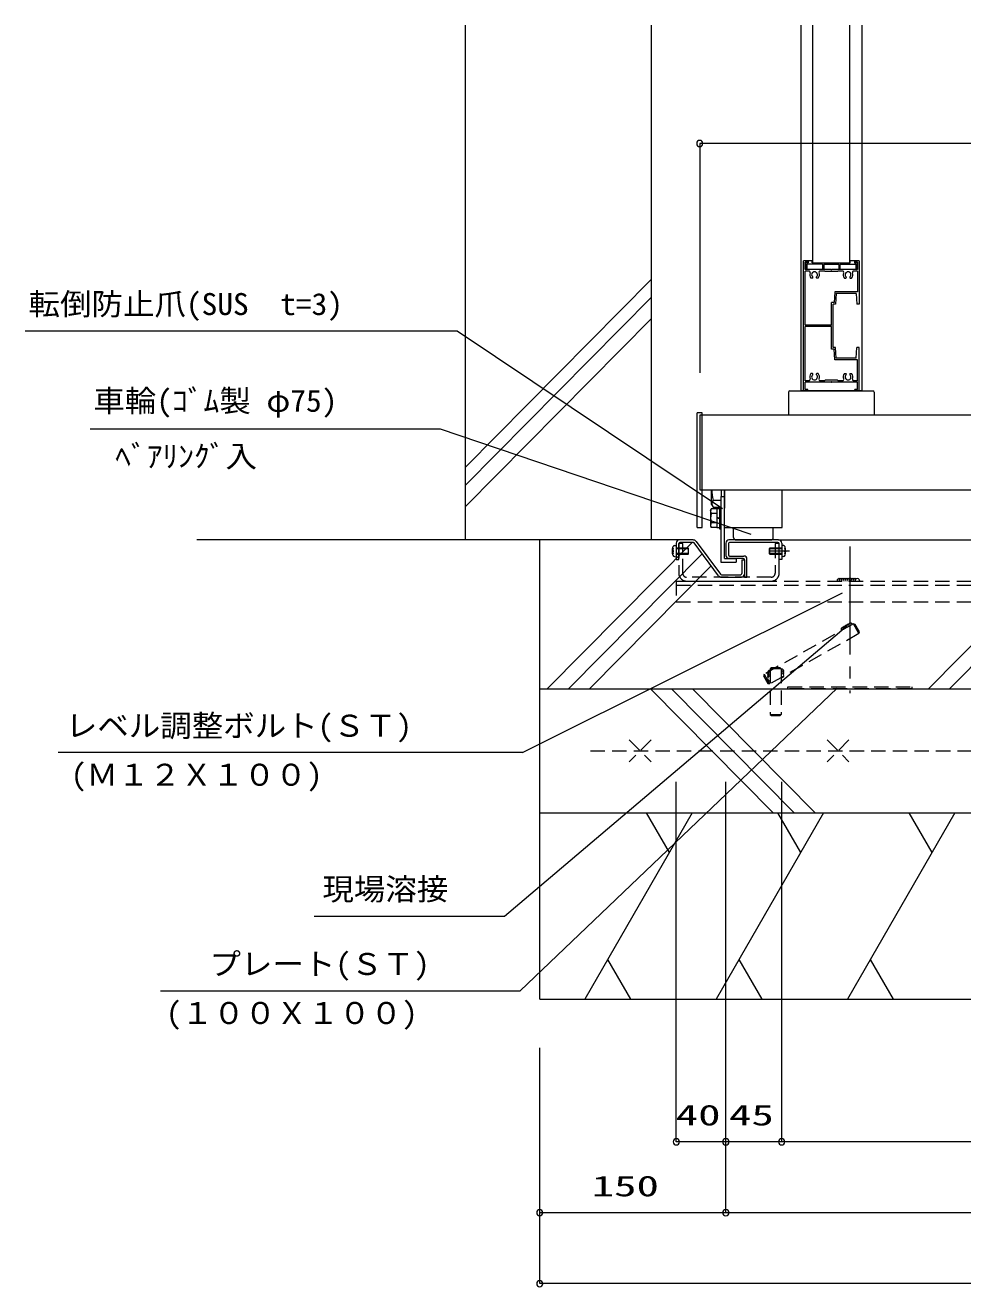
# Model space of a CAD drawing. Units: millimetres, scale not verified, with parts at other scales. Extents: x -41262 to 41888, y -7064 to 7244.
# Drawn here: x 27593 to 29860, y -4463 to -1413 of the extents above; entities that cross this region are included whole.
import ezdxf
from ezdxf.enums import TextEntityAlignment as Align

# ---------------------------------------------------------------- set-up
doc = ezdxf.new("R2010")
doc.units = ezdxf.units.MM
doc.header["$LTSCALE"] = 29
doc.linetypes.add('CHAIN2', pattern=[12, 9, -1, 1, -1])
doc.linetypes.add('DASHED1', pattern=[1.8, 1.2, -0.6])
doc.layers.add('0-0_0', color=7, linetype='Continuous', lineweight=9)
doc.layers.add('0-1_USER1', color=7, linetype='Continuous', lineweight=9)
doc.styles.add('ＭＳ ゴシック', font='')
doc.styles.get('ＭＳ ゴシック').set_extended_font_data('MS Gothic')

msp = doc.modelspace()

# ---------------------------------------------------------------- linework, layer by layer
at = {"layer": '0-0_0'}
for p, q in [((28795.34, -3171.53), (29569.49, -2785.85)), ((28789.75, -3747.66), (29556.35, -3016.02))]:
    msp.add_line(p, q, dxfattribs=at)
at = {"layer": '0-1_USER1'}
for p, q in [((28657.49, -2657.67), (28657.49, -1413.14)), ((29107.49, -2657.67), (29107.49, -1413.14)), ((29468.99, -1413.14), (29468.99, -2297.5)), ((29497.49, -1987.3), (29497.49, -1413.14)), ((29587.49, -1987.3), (29587.49, -1413.14)), ((29615.99, -1413.14), (29615.99, -2297.5)), ((29224.49, -1699.05), (29224.49, -2253.82)), ((30850.49, -1699.05), (29224.49, -1699.05)), ((29474.99, -2297.5), (29474.99, -1982.5)), ((29485.49, -1982.5), (29474.99, -1982.5)), ((29485.49, -1982.5), (29485.49, -1986.4)), ((29598.59, -1982.5), (29588.39, -1982.5)), ((29588.39, -1987.3), (29588.39, -1982.5)), ((29598.59, -1982.5), (29598.59, -1987.3)), ((29609.99, -1982.5), (29599.49, -1982.5)), ((29599.49, -1982.5), (29599.49, -1986.4)), ((29609.99, -1982.5), (29609.99, -2087.5)), ((29478.89, -2003.5), (29478.89, -1986.4)), ((29478.89, -1986.4), (29478.89, -2003.5)), ((29485.49, -1986.4), (29478.89, -1986.4)), ((29541.11, -2003.5), (29478.89, -2003.5)), ((29478.89, -2138.05), (29478.89, -2007.4)), ((29488.4, -2007.4), (29478.89, -2007.4)), ((29479.79, -1987.3), (29479.79, -2001.7)), ((29521.49, -1990.9), (29483.39, -1990.9)), ((29483.39, -1990.9), (29483.39, -2001.7)), ((29496.59, -1987.3), (29588.39, -1987.3)), ((29525.99, -2007.4), (29515.58, -2007.4)), ((29521.49, -1990.9), (29521.49, -2001.4)), ((29560.49, -1991.8), (29524.49, -1991.8)), ((29524.49, -1991.8), (29524.49, -2001.4)), ((29557.49, -2008.9), (29527.49, -2008.9)), ((29606.09, -2003.5), (29543.87, -2003.5)), ((29569.4, -2007.4), (29558.99, -2007.4)), ((29560.49, -1991.8), (29560.49, -2001.4)), ((29563.49, -1990.9), (29601.59, -1990.9)), ((29563.49, -1990.9), (29563.49, -2001.4)), ((29606.09, -2007.4), (29596.58, -2007.4)), ((29598.59, -1987.3), (29605.19, -1987.3)), ((29606.09, -1986.4), (29599.49, -1986.4)), ((29601.59, -1990.9), (29601.59, -2001.7)), ((29605.19, -1987.3), (29605.19, -2001.7)), ((29606.09, -1986.4), (29606.09, -2003.5)), ((29606.09, -1986.4), (29606.09, -2003.5)), ((29606.09, -2007.4), (29606.09, -2058.1)), ((29107.49, -2027.24), (28657.49, -2481.97)), ((29496.74, -2024.5), (29493.35, -2024.5)), ((29497.94, -2022.76), (29497.94, -2023.3)), ((29506.04, -2023.3), (29506.04, -2022.76)), ((29510.63, -2024.5), (29507.24, -2024.5)), ((29574.35, -2024.5), (29577.74, -2024.5)), ((29578.94, -2023.3), (29578.94, -2022.76)), ((29587.04, -2022.76), (29587.04, -2023.3)), ((29588.24, -2024.5), (29591.63, -2024.5)), ((29107.49, -2070.89), (28657.49, -2525.63)), ((29550.8, -2058.1), (29549.3, -2083.6)), ((29606.09, -2058.1), (29550.8, -2058.1)), ((29554.49, -2062), (29552.99, -2087.5)), ((29602.49, -2062), (29554.49, -2062)), ((29602.49, -2062), (29603.99, -2087.5)), ((29549.3, -2083.6), (29543.09, -2083.6)), ((29543.09, -2138.05), (29543.09, -2083.6)), ((29552.99, -2087.5), (29546.99, -2087.5)), ((29546.99, -2192.5), (29546.99, -2087.5)), ((29609.99, -2087.5), (29603.99, -2087.5)), ((29107.49, -2122.43), (28657.49, -2577.16)), ((29543.09, -2138.05), (29478.89, -2138.05)), ((29478.89, -2272.6), (29478.89, -2141.95)), ((29543.09, -2141.95), (29478.89, -2141.95)), ((29543.09, -2196.4), (29543.09, -2141.95)), ((29552.99, -2192.5), (29546.99, -2192.5)), ((29554.49, -2218), (29552.99, -2192.5)), ((29602.49, -2218), (29603.99, -2192.5)), ((29609.99, -2192.5), (29603.99, -2192.5)), ((29609.99, -2297.5), (29609.99, -2192.5)), ((29549.3, -2196.4), (29543.09, -2196.4)), ((29550.8, -2221.9), (29549.3, -2196.4)), ((29606.09, -2221.9), (29550.8, -2221.9)), ((29602.49, -2218), (29554.49, -2218)), ((29606.09, -2272.6), (29606.09, -2221.9)), ((29496.74, -2255.5), (29493.35, -2255.5)), ((29497.94, -2257.24), (29497.94, -2256.7)), ((29506.04, -2256.7), (29506.04, -2257.24)), ((29510.63, -2255.5), (29507.24, -2255.5)), ((29574.35, -2255.5), (29577.74, -2255.5)), ((29578.94, -2256.7), (29578.94, -2257.24)), ((29587.04, -2257.24), (29587.04, -2256.7)), ((29588.24, -2255.5), (29591.63, -2255.5)), ((29488.4, -2272.6), (29478.89, -2272.6)), ((29541.11, -2276.5), (29478.89, -2276.5)), ((29478.89, -2293.6), (29478.89, -2276.5)), ((29525.99, -2272.6), (29515.58, -2272.6)), ((29557.49, -2271.1), (29527.49, -2271.1)), ((29606.09, -2276.5), (29543.87, -2276.5)), ((29569.4, -2272.6), (29558.99, -2272.6)), ((29606.09, -2272.6), (29596.58, -2272.6)), ((29606.09, -2293.6), (29606.09, -2276.5)), ((29438.99, -2300.5), (29438.99, -2356)), ((29441.99, -2297.5), (29642.99, -2297.5)), ((29615.99, -2297.5), (29468.99, -2297.5)), ((29485.49, -2297.5), (29474.99, -2297.5)), ((29485.49, -2293.6), (29478.89, -2293.6)), ((29485.49, -2297.5), (29485.49, -2293.6)), ((29606.09, -2293.6), (29599.49, -2293.6)), ((29599.49, -2297.5), (29599.49, -2293.6)), ((29609.99, -2297.5), (29599.49, -2297.5)), ((29645.99, -2300.5), (29645.99, -2356)), ((29230.49, -2350.17), (29218.49, -2350.17)), ((29218.49, -2627.67), (29218.49, -2350.17)), ((29224.49, -2356.17), (29224.49, -2536.12)), ((30850.49, -2356.17), (29224.49, -2356.17)), ((29230.49, -2627.67), (29230.49, -2350.17)), ((29645.99, -2356), (29438.99, -2356)), ((29645.99, -2356), (29438.99, -2356)), ((29252.99, -2572.17), (29252.99, -2536.12)), ((29256.4, -2561.63), (29275.49, -2561.63)), ((29275.49, -2552.67), (29284.49, -2552.67)), ((29276.99, -2552.67), (29276.99, -2536.12)), ((29284.49, -2536.12), (29284.49, -2581.17)), ((29284.49, -2702.67), (29284.49, -2536.12)), ((29423.99, -2627.67), (29423.99, -2536.12)), ((29249.99, -2586.27), (29252.08, -2582.66)), ((29249.99, -2586.27), (29249.99, -2624.07)), ((29265.89, -2582.66), (29252.08, -2582.66)), ((29252.99, -2572.17), (29256.4, -2578.08)), ((29256.4, -2578.08), (29275.49, -2578.08)), ((29265.89, -2582.07), (29265.89, -2628.27)), ((29271.89, -2582.07), (29265.89, -2582.07)), ((29265.89, -2582.66), (29265.89, -2627.69)), ((29265.89, -2582.66), (29265.89, -2627.69)), ((29271.89, -2579.67), (29271.89, -2630.67)), ((29275.49, -2579.67), (29271.89, -2579.67)), ((29271.89, -2582.07), (29271.89, -2628.27)), ((29265.89, -2593.91), (29252.08, -2593.91)), ((29265.89, -2616.43), (29252.08, -2616.43)), ((29271.89, -2604.99), (29265.89, -2603.38)), ((29271.89, -2606.97), (29265.89, -2605.36)), ((29218.49, -2627.67), (29230.49, -2627.67)), ((29249.99, -2624.07), (29252.08, -2627.69)), ((29265.89, -2627.69), (29252.08, -2627.69)), ((29271.89, -2628.27), (29265.89, -2628.27)), ((29306.24, -2651.67), (29306.24, -2627.67)), ((29402.24, -2651.67), (29402.24, -2627.67)), ((29174.99, -2657.67), (28008.23, -2657.67)), ((28837.49, -3767.67), (28837.49, -2657.67)), ((29206, -2663.67), (28855.68, -3017.67)), ((29159.76, -2677.92), (29158.23, -2677.92)), ((29160.59, -2682.87), (29159.14, -2682.87)), ((29160.59, -2686.47), (29160.59, -2682.87)), ((29163.1, -2671.4), (29167.49, -2671.17)), ((29167.49, -2678.67), (29197.49, -2678.67)), ((29174.09, -2678.37), (29183.69, -2678.37)), ((29208.1, -2657.67), (29174.99, -2657.67)), ((29208.1, -2663.67), (29176.49, -2663.67)), ((29195.99, -2677.17), (29195.99, -2692.17)), ((29269.76, -2744.06), (29210.5, -2664.87)), ((29215.31, -2661.28), (29274.56, -2740.47)), ((29287.49, -2665.17), (29287.49, -2695.17)), ((29293.49, -2666.67), (29293.49, -2693.67)), ((29414.99, -2657.67), (29294.99, -2657.67)), ((29413.49, -2663.67), (29296.49, -2663.67)), ((29312.24, -2657.67), (29396.24, -2657.67)), ((29392.49, -2678.67), (29422.49, -2678.67)), ((29393.99, -2692.17), (29393.99, -2677.17)), ((29406.29, -2678.37), (29415.89, -2678.37)), ((29414.99, -2657.67), (30659.99, -2657.67)), ((29426.88, -2671.4), (29422.49, -2671.17)), ((29429.39, -2682.87), (29429.39, -2686.47)), ((29430.85, -2682.87), (29429.39, -2682.87)), ((29431.75, -2677.92), (29430.23, -2677.92)), ((30133.77, -2657.67), (29777.52, -3017.67)), ((30184.77, -2657.67), (29828.52, -3017.67)), ((29230.01, -2690.94), (28906.68, -3017.67)), ((29158.23, -2691.42), (29159.76, -2691.42)), ((29159.14, -2686.47), (29160.59, -2686.47)), ((29163.1, -2697.94), (29167.49, -2698.17)), ((29197.49, -2690.67), (29167.49, -2690.67)), ((29174.09, -2690.97), (29183.69, -2690.97)), ((29329.49, -2702.67), (29294.99, -2702.67)), ((29296.49, -2696.67), (29330.99, -2696.67)), ((29326.49, -2705.67), (29332.49, -2705.67)), ((29326.49, -2705.67), (29326.49, -2738.67)), ((29338.49, -2747.67), (29338.49, -2704.17)), ((29422.49, -2690.67), (29392.49, -2690.67)), ((29406.29, -2690.97), (29415.89, -2690.97)), ((29426.88, -2697.94), (29422.49, -2698.17)), ((29429.39, -2686.47), (29430.85, -2686.47)), ((29430.23, -2691.42), (29431.75, -2691.42)), ((29251.97, -2720.29), (28957.68, -3017.67)), ((29276.97, -2741.67), (29323.49, -2741.67)), ((29276.97, -2747.67), (29325.01, -2747.67)), ((28837.49, -3017.67), (31237.49, -3017.67)), ((29401.75, -3317.67), (29104.87, -3017.67)), ((29452.75, -3317.67), (29155.87, -3017.67)), ((29503.75, -3317.67), (29206.87, -3017.67)), ((28795.34, -3171.53), (27673.01, -3171.53)), ((29167.49, -4113.07), (29167.49, -3242.89)), ((29287.49, -4284.51), (29287.49, -3242.89)), ((29287.49, -4113.07), (29287.49, -3242.89)), ((29287.49, -4113.07), (29287.49, -3242.89)), ((29422.49, -4113.07), (29422.49, -3242.89)), ((28837.49, -3317.67), (31237.49, -3317.67)), ((28837.49, -3317.67), (31237.49, -3317.67)), ((29206.22, -3317.67), (28946.41, -3767.67)), ((29151.05, -3413.23), (29095.88, -3317.67)), ((29523.77, -3317.67), (29263.96, -3767.67)), ((29468.6, -3413.23), (29413.44, -3317.67)), ((29841.32, -3317.67), (29581.52, -3767.67)), ((29786.16, -3413.23), (29730.99, -3317.67)), ((29001.58, -3672.12), (29056.75, -3767.67)), ((29319.13, -3672.12), (29374.3, -3767.67)), ((29636.68, -3672.12), (29691.85, -3767.67)), ((27919.96, -3747.66), (28789.75, -3747.66)), ((28837.49, -3767.67), (31237.49, -3767.67)), ((28837.49, -4455.95), (28837.49, -3886.03)), ((29287.49, -4284.51), (28837.49, -4284.51)), ((30787.49, -4284.51), (29287.49, -4284.51)), ((31237.49, -4455.95), (28837.49, -4455.95))]:
    msp.add_line(p, q, dxfattribs=at)
at = {"layer": '0-1_USER1', "linetype": 'DASHED1'}
for p, q in [((29406.89, -2666.67), (29406.89, -2738.07)), ((29167.49, -2757.27), (29167.49, -2807.67)), ((29167.49, -2757.27), (30907.49, -2757.27)), ((29167.49, -2766.87), (30907.49, -2766.87)), ((29397.29, -2747.67), (29192.69, -2747.67)), ((29192.69, -2757.27), (29397.29, -2757.27)), ((29167.49, -2807.67), (30907.49, -2807.67)), ((29596.01, -2860.71), (29379.97, -2982.49)), ((29609.27, -2884.23), (29596.01, -2860.71)), ((29600.1, -2861.85), (29596.01, -2860.71)), ((29610.41, -2880.14), (29600.1, -2861.85)), ((29609.27, -2884.23), (29393.23, -3006.01)), ((29609.27, -2884.23), (29610.41, -2880.14)), ((29379.96, -2982.47), (29378.82, -2986.56)), ((29378.82, -2986.56), (29389.13, -3004.85)), ((29379.96, -2982.47), (29393.22, -3005.99)), ((29397.56, -2966.53), (29394.56, -2969.53)), ((29421.56, -2969.53), (29394.56, -2969.53)), ((29418.56, -2966.53), (29397.56, -2966.53)), ((29421.56, -2969.53), (29418.56, -2966.53)), ((29421.56, -2969.53), (29421.56, -3079.44)), ((29389.13, -3004.85), (29393.22, -3005.99)), ((29394.56, -3079.44), (29421.56, -3079.44)), ((29053.94, -3141.33), (29106.62, -3194.01)), ((29106.62, -3141.33), (29053.94, -3194.01)), ((29585.23, -3141.33), (29532.54, -3194.01)), ((29532.54, -3141.33), (29585.23, -3194.01)), ((28960.37, -3167.67), (31109.4, -3167.67))]:
    msp.add_line(p, q, dxfattribs=at)
at = {"layer": '0-1_USER1', "linetype": 'CHAIN2'}
for p, q in [((29587.49, -2673.87), (29587.49, -3027.87)), ((29441.68, -2684.67), (29395.84, -2684.67))]:
    msp.add_line(p, q, dxfattribs=at)
at = {"layer": '0-1_USER1'}
for points in [[(29496.59, -1987.3), (29496.59, -1982.5), (29486.39, -1982.5), (29486.39, -1987.3), (29479.79, -1987.3)], [(27593.17, -2152.42), (28637.64, -2152.42), (29279.26, -2581.26)], [(29224.49, -2536.12), (30850.49, -2536.12), (30850.49, -2356.17)], [(27750.45, -2389.25), (28596.93, -2389.25), (29348.05, -2643.52)], [(29275.49, -2552.67), (29275.49, -2711.67), (29312.24, -2711.67)], [(29284.49, -2627.67), (29423.99, -2627.67), (29423.99, -2536.12)], [(29271.89, -2630.67), (29275.49, -2630.67), (29275.49, -2579.67)], [(29167.49, -2665.17), (29167.49, -2704.77), (29173.49, -2704.77), (29173.49, -2666.67)], [(29167.49, -2692.17), (29195.99, -2692.17), (29197.49, -2690.67), (29197.49, -2678.67), (29195.99, -2677.17), (29167.49, -2677.17)], [(29422.49, -2677.17), (29393.99, -2677.17), (29392.49, -2678.67), (29392.49, -2690.67), (29393.99, -2692.17), (29422.49, -2692.17)], [(29422.49, -2665.17), (29422.49, -2704.77), (29416.49, -2704.77), (29416.49, -2666.67)], [(29284.49, -2702.67), (29312.24, -2702.67), (29312.24, -2711.67)], [(29332.49, -2705.67), (29332.49, -2747.67), (29338.49, -2747.67)], [(28291.99, -3567.44), (28752.31, -3567.44), (29578.71, -2866.87)], [(30787.49, -4113.07), (30652.49, -4113.07), (29422.49, -4113.07), (29287.49, -4113.07), (29167.49, -4113.07)]]:
    msp.add_lwpolyline(points, dxfattribs=at)
at = {"layer": '0-1_USER1', "linetype": 'DASHED1'}
for points in [[(29183.09, -2738.07), (29183.09, -2666.67), (29173.49, -2666.67), (29173.49, -2738.07)], [(29416.49, -2738.07), (29416.49, -2666.67), (29406.89, -2666.67)], [(29394.56, -2969.53), (29394.56, -3079.44), (29397.56, -3082.44)], [(29397.56, -3082.44), (29418.56, -3082.44), (29421.56, -3079.44)]]:
    msp.add_lwpolyline(points, dxfattribs=at)
msp.add_lwpolyline([(29437.49, -3012.87), (29737.49, -3012.87), (29737.49, -3017.67), (29437.49, -3017.67)], close=True, dxfattribs=at)
at = {"layer": '0-1_USER1'}
for centre, radius, start, end in [((29224.49, -1699.05), 7.5, 0, 180), ((29224.49, -1699.05), 7.5, 180, 0), ((29481.59, -2001.7), 1.8, 180, 270), ((29481.59, -2001.7), 1.8, 270, 0), ((29488.4, -2010.4), 3, 336.169, 90), ((29501.99, -2016.4), 11.85, 156.169, 223.121), ((29501.99, -2016.4), 7.05, 309.521, 230.479), ((29501.99, -2016.4), 11.85, 316.879, 23.831), ((29515.58, -2010.4), 3, 90, 203.831), ((29522.99, -2001.4), 1.5, 180, 270), ((29522.99, -2001.4), 1.5, 270, 0), ((29525.99, -2008.9), 1.5, 0, 90), ((29541.11, -2004.1), 0.6, 23.578, 90), ((29542.49, -2003.5), 0.9, 203.578, 336.422), ((29543.87, -2004.1), 0.6, 90, 156.422), ((29558.99, -2008.9), 1.5, 90, 180), ((29561.99, -2001.4), 1.5, 180, 270), ((29561.99, -2001.4), 1.5, 270, 0), ((29569.4, -2010.4), 3, 336.169, 90), ((29582.99, -2016.4), 11.85, 156.169, 223.121), ((29582.99, -2016.4), 7.05, 309.521, 230.479), ((29582.99, -2016.4), 11.85, 316.879, 23.831), ((29596.58, -2010.4), 3, 90, 203.831), ((29603.39, -2001.7), 1.8, 180, 270), ((29603.39, -2001.7), 1.8, 270, 0), ((29496.74, -2023.3), 1.2, 270, 0), ((29496.74, -2022.76), 1.2, 0, 50.479), ((29507.24, -2022.76), 1.2, 129.521, 180), ((29507.24, -2023.3), 1.2, 180, 270), ((29577.74, -2023.3), 1.2, 270, 0), ((29577.74, -2022.76), 1.2, 0, 50.479), ((29588.24, -2022.76), 1.2, 129.521, 180), ((29588.24, -2023.3), 1.2, 180, 270), ((29501.99, -2263.6), 11.85, 136.879, 203.831), ((29496.74, -2256.7), 1.2, 0, 90), ((29507.24, -2256.7), 1.2, 90, 180), ((29501.99, -2263.6), 11.85, 336.169, 43.121), ((29582.99, -2263.6), 11.85, 136.879, 203.831), ((29577.74, -2256.7), 1.2, 0, 90), ((29588.24, -2256.7), 1.2, 90, 180), ((29582.99, -2263.6), 11.85, 336.169, 43.121), ((29488.4, -2269.6), 3, 270, 23.831), ((29501.99, -2263.6), 7.05, 129.521, 50.479), ((29496.74, -2257.24), 1.2, 309.521, 0), ((29507.24, -2257.24), 1.2, 180, 230.479), ((29515.58, -2269.6), 3, 156.169, 270), ((29525.99, -2271.1), 1.5, 270, 0), ((29541.11, -2275.9), 0.6, 270, 336.422), ((29542.49, -2276.5), 0.9, 23.578, 156.422), ((29543.87, -2275.9), 0.6, 203.578, 270), ((29558.99, -2271.1), 1.5, 180, 270), ((29569.4, -2269.6), 3, 270, 23.831), ((29582.99, -2263.6), 7.05, 129.521, 50.479), ((29577.74, -2257.24), 1.2, 309.521, 0), ((29588.24, -2257.24), 1.2, 180, 230.479), ((29596.58, -2269.6), 3, 156.169, 270), ((29441.99, -2300.5), 3, 90, 180), ((29642.99, -2300.5), 3, 0, 90), ((29308.31, -2545.17), 54.45, 170.42808, 197.58797), ((29268.43, -2569.85), 14.57, 145.61575, 214.38426), ((29260.31, -2588.28), 9.97, 145.61584, 214.38414), ((29287.6, -2605.17), 37.26, 162.41209, 197.58789), ((29260.31, -2622.06), 9.97, 145.61584, 214.38414), ((29312.24, -2651.67), 6, 180, 270), ((29396.24, -2651.67), 6, 270, 0), ((29193.59, -2684.67), 36, 163.82279, 196.17721), ((29163.34, -2675.9), 4.5, 93, 163.82279), ((29193.59, -2684.67), 34.5, 168.71718, 177.0093), ((29174.99, -2665.17), 7.5, 90, 180), ((29176.49, -2666.67), 3, 90, 180), ((29208.1, -2666.67), 9, 36.80709, 90), ((29208.1, -2666.67), 3, 36.80709, 90), ((29294.99, -2665.17), 7.5, 90, 180), ((29296.49, -2666.67), 3, 90, 180), ((29413.49, -2666.67), 3, 0, 90), ((29414.99, -2665.17), 7.5, 0, 90), ((29426.65, -2675.9), 4.5, 16.17721, 87), ((29396.39, -2684.67), 34.5, 2.9907, 11.28282), ((29396.39, -2684.67), 36, 343.82279, 16.17721), ((29163.34, -2693.45), 4.5, 196.17721, 267), ((29193.59, -2684.67), 34.5, 182.9907, 191.28282), ((29294.99, -2695.17), 7.5, 180, 270), ((29296.49, -2693.67), 3, 180, 270), ((29329.49, -2705.67), 3, 0, 90), ((29330.99, -2704.17), 7.5, 0, 90), ((29426.65, -2693.45), 4.5, 273, 343.82279), ((29396.39, -2684.67), 34.5, 348.71718, 357.0093), ((29276.97, -2738.67), 9, 216.80709, 270), ((29276.97, -2738.67), 3, 216.80709, 270), ((29323.49, -2738.67), 3, 270, 0), ((29324.99, -2740.17), 7.5, 270, 0), ((29562.34, -2757.27), 6, 66.42182, 180), ((29567.14, -2757.27), 6, 66.42182, 180), ((29571.94, -2757.27), 6, 66.42182, 180), ((29576.74, -2757.27), 6, 66.42182, 180), ((29581.54, -2757.27), 6, 66.42182, 180), ((29586.34, -2757.27), 6, 66.42182, 180), ((29591.14, -2757.27), 6, 66.42182, 180), ((29595.94, -2757.27), 6, 66.42182, 180), ((29600.74, -2757.27), 6, 66.42182, 180), ((29605.54, -2757.27), 6, 0, 180), ((29576.2, -2871.88), 6, 95.83094, 209.40912), ((29580.38, -2869.52), 6, 95.83094, 209.40912), ((29584.56, -2867.16), 6, 95.83094, 209.40912), ((29588.74, -2864.81), 6, 29.40912, 209.40912), ((29572.02, -2874.23), 6, 95.83094, 209.40912), ((29394.56, -2978.3), 6, 90, 203.57818), ((29394.56, -2983.1), 6, 90, 203.57818), ((29394.56, -2987.9), 6, 90, 203.57818), ((29394.56, -2992.7), 6, 90, 270), ((29421.56, -2975.53), 6, 336.42182, 90), ((29421.56, -2980.33), 6, 336.42182, 90), ((29421.56, -2985.13), 6, 270, 90), ((29167.49, -4113.07), 7.5, 0, 180), ((29167.49, -4113.07), 7.5, 180, 0), ((29287.49, -4113.07), 7.5, 0, 180), ((29287.49, -4113.07), 7.5, 0, 180), ((29287.49, -4113.07), 7.5, 180, 0), ((29287.49, -4113.07), 7.5, 180, 0), ((29422.49, -4113.07), 7.5, 0, 180), ((29422.49, -4113.07), 7.5, 180, 0), ((28837.49, -4284.51), 7.5, 0, 180), ((28837.49, -4284.51), 7.5, 180, 0), ((29287.49, -4284.51), 7.5, 0, 180), ((29287.49, -4284.51), 7.5, 180, 0), ((28837.49, -4455.96), 7.5, 0, 180), ((28837.49, -4455.96), 7.5, 180, 0)]:
    msp.add_arc(centre, radius, start, end, dxfattribs=at)
at = {"layer": '0-1_USER1', "linetype": 'DASHED1'}
for centre, radius, start, end in [((29192.69, -2738.07), 19.2, 180, 270), ((29192.69, -2738.07), 9.6, 180, 270), ((29397.29, -2738.07), 9.6, 270, 0), ((29397.29, -2738.07), 19.2, 270, 0)]:
    msp.add_arc(centre, radius, start, end, dxfattribs=at)

# ---------------------------------------------------------------- texts
at = {"layer": '0-1_USER1', "style": 'ＭＳ ゴシック'}
for s, height, width, p in [('転倒防止爪(SUS\u3000t=3)', 53.14, 1.05, (27601.22, -2129.85)), ('車輪(ｺﾞﾑ製 φ75)', 53.14, 1.05, (27758.12, -2363.74)), ('ﾍﾞｱﾘﾝｸﾞ入', 53.14, 1.05, (27810.9, -2497.8)), ('レベル調整ボルト(ＳＴ)', 53.14, 1.05, (27691.43, -3149.33)), ('(Ｍ１２Ｘ１００)', 53.14, 1.05, (27703.25, -3267.87)), ('現場溶接', 53.14, 1.05, (28311.78, -3544.5)), ('プレート(ＳＴ)', 53.14, 1.05, (28038.68, -3725.46)), ('(１００Ｘ１００)', 53.14, 1.05, (27933.47, -3844)), ('40', 49.82, 1.6, (29166.23, -4088.25)), ('45', 49.82, 1.6, (29295.11, -4088.25)), ('150', 49.82, 1.6, (28963, -4259.69))]:
    msp.add_text(s, height=height, dxfattribs=dict(at, width=width)).set_placement(p, align=Align.BOTTOM_LEFT)

doc.saveas('drawing.dxf')
